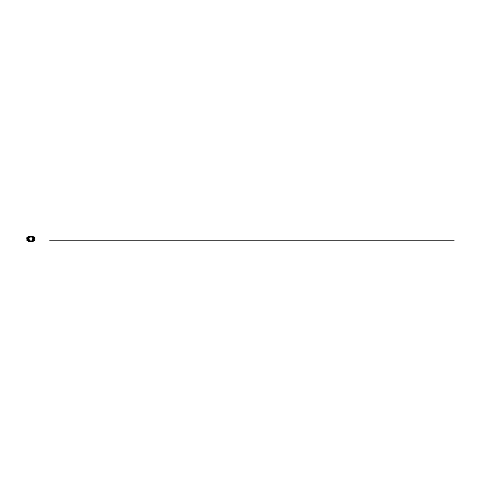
<?xml version="1.0" encoding="UTF-8"?>
<svg xmlns="http://www.w3.org/2000/svg" width="478" height="478" viewBox="0 0 478 478"><rect width="100%" height="100%" fill="white"/><g stroke="black" fill="none" stroke-linecap="round" stroke-linejoin="round"><path stroke-width="0.72" d="M32.821 240.195L33.562 239.496L32.809 238.898M28.734 240.834L32.839 241.014L32.952 237.255L32.671 236.885L28.734 237.166M33.376 239.92L33.269 238.982A0.598 0.598 0 0 1 32.97 240.093L33.269 240.004M28.262 239.962A0.627 0.627 0 0 1 28.997 238.952C27.855 238.403 27.873 240.571 28.991 240.028M28.889 239.705L28.327 239.484L28.937 239.257M32.761 239.287L33.323 239.532L32.761 239.705M28.919 239.753L28.387 239.496L28.937 239.347M33.185 238.695A0.831 0.831 0 0 1 33.388 240.213L33.382 240.745A0.813 0.813 0 0 1 32.57 241.557L29.08 241.557A0.813 0.813 0 0 1 28.274 240.745L28.327 240.111M28.327 238.881L28.411 237.076A0.693 0.693 0 0 1 28.901 236.586L32.749 236.586A0.693 0.693 0 0 1 33.239 237.076L33.263 238.851A0.711 0.711 0 0 1 33.227 240.153L33.239 240.924A0.693 0.693 0 0 1 32.749 241.414L28.901 241.414A0.693 0.693 0 0 1 28.411 240.924L28.387 240.135M28.381 237.202L26.983 237.273L26.983 240.362M33.269 237.202L34.673 237.273L34.673 240.362M27.252 237.578L28.041 237.578M28.716 237.596L29.325 237.5L29.421 236.891M32.934 237.596L32.325 237.5L32.229 236.891M33.615 237.578L34.398 237.578M26.983 238.02L28.381 238.02M33.275 238.02L34.673 238.02M27.15 238.546L27.533 238.546M34.177 238.546L34.5 238.546M26.983 238.546L28.202 238.546M33.394 238.546L34.673 238.546M28.513 239.072L28.136 239.729L28.829 240.195M27.33 240.123L27.963 240.123M33.687 240.123L34.326 240.123M27.037 240.416L28.507 240.416M28.716 240.404L29.325 240.5L29.421 241.109M32.934 240.404L32.325 240.5L32.229 241.109M33.143 240.416L34.613 240.416M49.509 240.53L454.1 240.53M28.949 238.964L28.292 239.024M33.329 238.881L33.382 237.255A0.813 0.813 0 0 0 32.57 236.443L29.08 236.443A0.813 0.813 0 0 0 28.274 237.255L28.387 238.851M32.821 239.753L33.119 239.239M28.698 237.255L28.698 240.745M28.268 240.213A0.831 0.831 0 0 1 28.465 238.695M28.453 240.159A0.705 0.705 0 0 1 28.441 238.833"/></g></svg>
